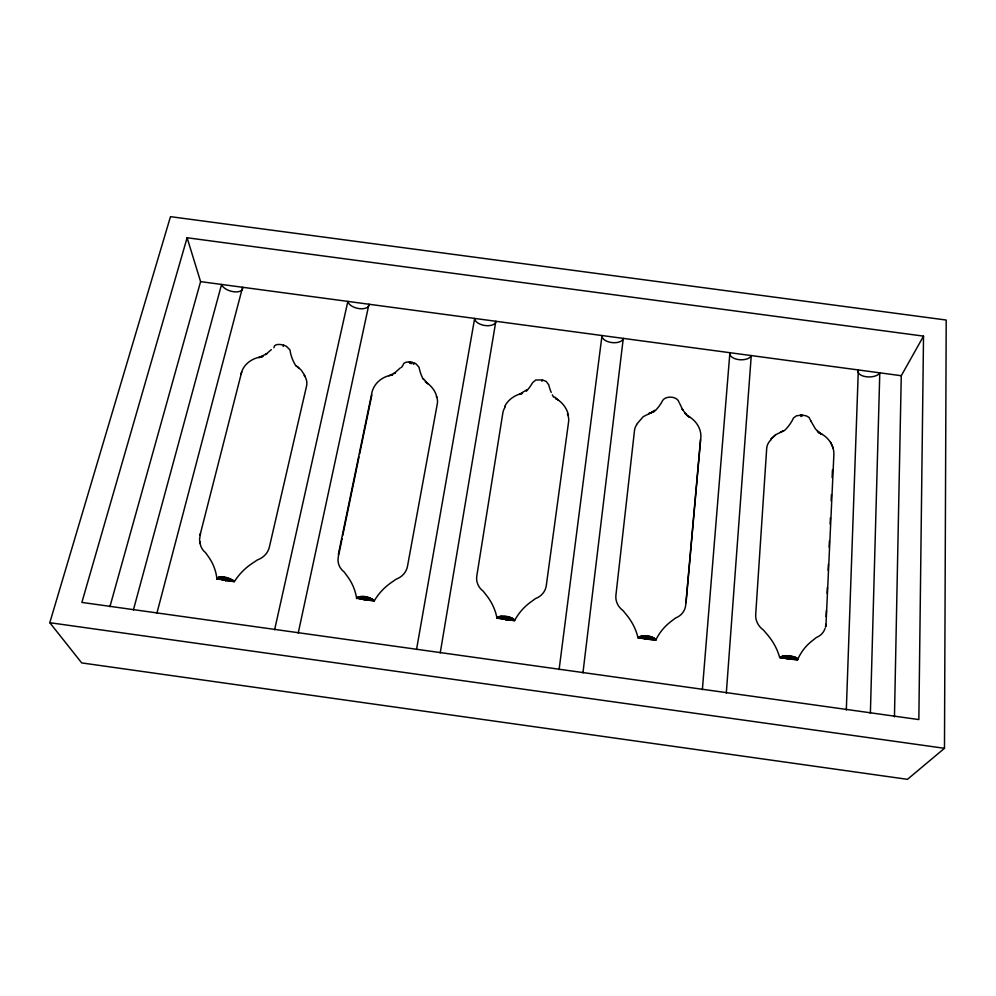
<?xml version="1.0" encoding="UTF-8"?>
<svg xmlns="http://www.w3.org/2000/svg" width="996" height="996" viewBox="0 0 996 996"><rect width="100%" height="100%" fill="white"/><g stroke="black" fill="none" stroke-linecap="round" stroke-linejoin="round"><path stroke-width="1.49" d="M944.482 748.307L946.2 320.04L170.478 216.667L49.8 622.699L81.697 662.913L907.456 779.333L944.482 748.307L49.8 622.699M923.529 336.125L918.847 719.573L81.871 602.418L187.111 237.758L923.529 336.125L901.268 375.716L894.458 716.859M870.38 713.373L879.792 372.84A11.093 5.603 0.2 0 1 866.283 376.762A11.093 5.603 0.2 0 1 858.328 369.952L846.314 709.999M826.145 616.624L826.419 610.448M827.141 593.467L827.415 587.291M828.149 570.297L828.411 564.122M829.145 547.128L829.407 540.953M830.141 523.971L830.403 517.796M831.137 500.801L831.399 494.626M832.133 477.632L832.457 469.913M374.16 601.098L356.68 598.123C361.523 594.761 370.425 596.629 374.16 601.098A57.967 54.618 -8.3 0 1 390.83 582.884L396.221 579.149A17.592 16.197 -9.1 0 0 407.476 566.375L437.306 403.828A16.596 14.529 -2.4 0 0 436.422 396.358M234.384 581.627L225.669 580.419L225.831 577.419L224.287 577.145L218.983 577.132L216.842 578.651L234.384 581.627A58.677 53.572 -20.3 0 1 251.901 563.587L257.478 559.889A17.804 15.899 -18.2 0 0 269.331 547.227L306.556 386.075A16.708 14.342 -9.6 0 0 304.116 375.38M514.596 620.645L505.794 619.425L506.018 616.375L500.291 616.3L497.004 618.205L514.596 620.645A58.005 54.979 14.3 0 1 530.407 602.281L535.624 598.509A17.542 16.359 6.6 0 0 546.281 585.611L568.616 421.657A16.596 14.629 6.5 0 0 567.409 414.124M726.308 693.079L751.258 355.572A10.869 5.677 3.2 0 1 738.696 359.618A10.869 5.677 3.2 0 1 729.894 352.709L702.367 689.73M801.892 416.428L802.004 415.083L806.175 415.83L809.113 417.461L810.059 419.54M700.512 439.572L685.721 604.933A17.729 16.309 22.2 0 1 675.674 617.943L670.644 621.753A58.951 54.481 30.3 0 0 655.692 640.303L638.025 637.838A58.067 54.954 16.6 0 0 627.206 615.727L623.073 610.648A17.667 16.347 18.9 0 1 615.914 595.259L634.489 430.608A16.671 14.641 13.3 0 1 636.73 424.67M686.057 602.705L700.885 436.846C701.196 427.807 695.208 419.577 687.315 415.643L689.942 417.523L685.011 413.303L686.481 414.809L682.21 409.144L682.883 410.265L679.695 403.492M797.659 659.539L788.583 658.804L788.869 655.791L790.451 655.966L795.742 657.435L797.223 658.468L797.46 660.037L779.706 657.572A59.088 54.394 31.3 0 0 767.891 635.261L763.534 630.144A17.965 16.173 29.5 0 1 755.69 614.632L766.683 448.561A16.87 14.554 20.9 0 1 771.165 439.672M679.048 402.533C677.84 396.271 666.1 395.35 662.738 400.33A52.937 45.841 9.9 0 1 655.032 410.937M655.692 640.303L655.754 639.768C651.832 635.373 642.756 634.303 638.025 637.838M200.507 533.221L199.511 539.595L200.283 543.816M582.934 672.898L623.284 338.391A10.744 5.702 6.7 0 1 611.644 342.549A10.744 5.702 6.7 0 1 602.007 335.528L559.105 669.561M440.232 652.915L495.846 321.272A10.719 5.677 10.2 0 1 485.127 325.543A10.719 5.677 10.2 0 1 474.656 318.434L416.54 649.479M825.908 626.434L833.864 454.898C834.349 445.2 827.763 436.26 818.911 432.7L820.094 433.248M338.341 554.523L372.006 392.2C374.259 382.713 383.136 376.052 392.598 374.969L391.44 375.206M342.089 538.637L338.329 556.789A17.642 16.135 -11.9 0 0 344.118 571.916L347.803 576.908A58.59 53.697 -19.4 0 1 356.655 598.658M342.711 535.611L359.008 456.952M359.631 453.927L371.857 394.939M298.227 633.033L368.956 304.241A10.794 5.603 13.5 0 1 359.145 308.611A10.794 5.603 13.5 0 1 347.853 301.402L274.622 629.721M241.057 374.421C242.8 364.449 252.324 357.813 261.96 356.805L258.773 357.601L266.878 353.692L265.695 354.576L271.323 349.621M199.972 535.35L241.729 371.819M156.882 613.237L242.601 287.271A10.956 5.49 16.4 0 1 233.699 291.753A10.956 5.49 16.4 0 1 221.585 284.445L133.389 609.95M109.921 606.664L200.594 281.631L187.111 237.758M411.771 363.689L412.145 362.382L416.017 363.814L419.104 367.387A52.788 45.642 1.1 0 0 423.387 379.576M356.68 598.123L365.408 599.878L366.354 596.978M638.324 637.34L646.852 639.071L647.898 636.12M541.874 381.281L542.471 379.999L546.219 381.418L548.796 384.917A52.913 45.841 9 0 0 551.224 392.412M283.163 346.434L283.785 345.226L286.387 346.297L289.985 349.92A52.987 45.181 -5.9 0 0 296.31 366.503M497.166 617.694L505.794 619.425L507.562 616.636L511.645 617.881L514.509 620.11M636.593 424.333L643.254 416.652L651.782 412.356M216.842 578.651L225.669 580.419L227.362 577.767L234.023 581.042M504.673 406.43C508.197 399.521 514.994 394.914 522.489 393.32L519.327 394.416L526.598 389.884M779.706 657.572L788.583 658.804L790.451 655.966M400.33 367.898L393.918 373.625L395.449 372.653L388.95 375.791M638.897 636.905L646.852 639.071L649.429 636.382M356.966 597.65L365.408 599.878L367.86 597.326M782.507 431.318L783.69 430.882L775.834 434.63L770.904 439.124L773.332 436.908M773.606 436.659L775.834 434.63M413.552 364.262L414.834 363.241M654.758 410.24L650.861 412.78M780.154 657.099L788.583 658.804L791.969 656.227M497.602 617.234L505.794 619.425L509.031 616.972M216.991 578.166L225.669 580.419L228.843 578.203M782.981 430.944L780.242 432.301M639.706 636.531L646.852 639.071L650.874 636.718M357.514 597.239L365.408 599.878L369.292 597.749M648.882 413.714L653.513 411.547M780.864 656.675L788.583 658.804L793.389 656.563M498.274 616.835L505.794 619.425L510.413 617.395M217.414 577.73L225.669 580.419L230.238 578.701M640.727 636.232L646.852 639.071L652.206 637.141M358.299 596.915L365.408 599.878L370.612 598.247M649.168 413.253L654.173 411.709M781.81 656.314L782.956 656.028L788.583 658.804L794.659 656.974M499.183 616.524L505.794 619.425L511.645 617.881M641.947 636.021L646.852 639.071L653.364 637.602M218.087 577.394L225.669 580.419L231.483 579.249M782.956 656.028L784.275 655.829L788.583 658.804L795.742 657.435M359.307 596.666L365.408 599.878L371.757 598.783M500.291 616.3L505.794 619.425L512.703 618.404M643.316 635.896L646.852 639.071L654.322 638.125M784.275 655.829L785.744 655.729L788.583 658.804L796.613 657.933M218.983 577.132L225.669 580.419L232.541 579.846M802.004 415.083L796.526 415.768L793.476 418.009A53.423 45.729 17.2 0 1 784.425 430.596M360.502 596.529L365.408 599.878L372.716 599.355M501.573 616.163L505.794 619.425L513.55 618.964M644.798 635.871L646.852 639.071L655.057 638.673M785.744 655.729L787.288 655.717L788.583 658.804L797.223 658.468M412.145 362.382C409.182 361.834 403.654 361.274 402.944 365.196A52.962 45.243 -5.2 0 1 401.475 367.437M220.091 576.983L225.669 580.419L233.4 580.444M361.847 596.492L365.408 599.878L373.45 599.941M502.98 616.138L505.794 619.425L514.16 619.537M646.342 635.946L646.852 639.071L655.53 639.22M788.583 658.804L797.584 659.003M787.288 655.717L788.869 655.791M363.303 596.554L365.408 599.878L373.936 600.526M646.852 639.071L655.754 639.768M200.594 281.631L901.268 375.716M506.018 616.375L507.562 616.636M542.471 379.999L535.736 379.999L532.549 382.725A52.788 45.679 1.9 0 1 526.262 391.304M225.831 577.419L227.362 577.767M283.785 345.226C280.785 344.342 274.149 343.247 273.888 347.741M822.136 434.468L817.367 431.293L821.19 434.256L815.5 429.002L810.545 420.449L810.893 421.233M556.465 398.96L555.432 398.338C561.931 401.737 566.799 407.937 568.455 415.083M558.507 400.38L554.697 396.968M297.742 366.926L301.415 370.313L305 375.94M221.373 576.933L225.669 580.419L224.287 577.145M296.659 365.993L298.9 368.221M222.78 576.983L225.669 580.419M423.574 378.928L427.832 383.771L425.28 381.667C430.77 385.29 435.513 390.619 436.821 397.23M830.602 442.261L831.735 444.826M832.083 445.648L833.279 448.337M504.486 616.2L505.794 619.425M409.319 362.009L409.891 363.44M800.535 415.071L800.921 416.428M364.822 596.716L365.408 599.878M410.726 362.133L410.825 363.528M216.954 579.199A59.523 52.477 -24.8 0 0 209.073 557.635L205.612 552.693A17.866 15.824 -19.6 0 1 200.034 541.874M553.627 397.205A52.913 45.841 9 0 1 552.344 394.839M505.395 406.841A16.583 14.616 4.2 0 0 502.88 412.73L476.798 575.974A17.542 16.347 2.2 0 0 483.272 591.238L487.169 596.268A57.93 54.693 -6.3 0 1 497.004 618.205M797.46 660.037A60.295 53.647 36.9 0 1 811.528 641.324L816.384 637.49A18.065 16.123 31.2 0 0 825.037 628.538M825.821 624.355A18.065 16.123 31.2 0 1 825.423 627.181M262.844 356.145L260.703 357.166L262.857 356.207"/></g></svg>
